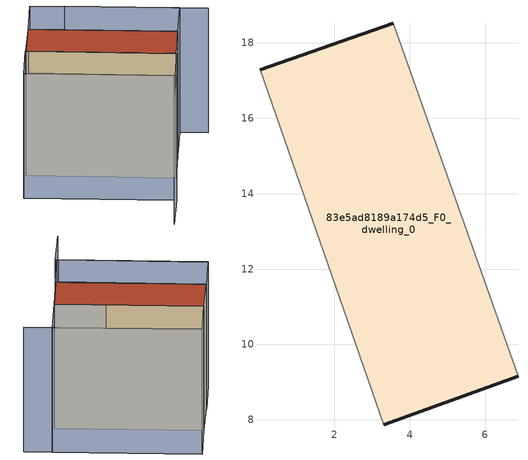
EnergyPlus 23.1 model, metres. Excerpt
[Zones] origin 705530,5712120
83e5ad8189a174d5_F0_dwelling_0
 floor ground (EU_floor_Construction): 6.87,9.15 3.56,18.52 0.03,17.29 3.3,7.87 z0
 wall outside (EU_wall_Construction): 0.03,17.29 3.56,18.52 / 6.87,9.15 3.3,7.87 z0:9
 wall adiabatic (EU_wall_Construction): 3.56,18.52 6.87,9.15 / 3.3,7.87 0.03,17.29 z0:9
 roof outside (EU_roof_Construction): 3.56,18.52 6.87,9.15 3.3,7.87 0.03,17.29 z9
shading: -3.44,16.11 -0.1,6.51 / -0.1,6.51 -3.89,5.2 / 11.15,8.63 7.98,17.64 / -0.13,6.61 -3.52,16.07 / -3.52,16.07 0.01,17.34 / 0.01,17.34 3.4,7.88 / 3.4,7.88 -0.13,6.61 / 6.87,9.15 3.56,18.52 / 3.56,18.52 7.21,19.81 / 7.21,19.81 10.52,10.45 / 10.52,10.45 6.87,9.15 z0:9
[Building]
EU S2 Campaign: North Axis=0; Terrain=City; Solar Distribution=FullExterior
[Site:Location]
London: Latitude=51.5; Longitude=-0.5; Time Zone=0; Elevation=25
[SizingPeriod:WeatherFileDays]
AnnualSizingPeriod: Begin Month=1; Begin Day of Month=1; End Month=12; End Day of Month=31; Day of Week for Start Day=Monday; Use Weather File Daylight Saving Period=No; Use Weather File Rain and Snow Indicators=No
[MATERIAL]
EU_InternalMass_Material: Roughness=MediumRough; Thickness=0.1; Conductivity=1; Density=1800; Specific Heat=900; Thermal Absorptance=0.9; Solar Absorptance=0.7; Visible Absorptance=0.7
[MATERIAL:NOMASS] Roughness=MediumRough; Thermal Absorptance=0.9; Solar Absorptance=0.7; Visible Absorptance=0.7
Name | Thermal Resistance
EU_wall_NoMass | 0.71061
EU_roof_NoMass | 2.41608
EU_floor_NoMass | 1.75078
[CONSTRUCTION]
EU_wall_Construction: EU_wall_NoMass
EU_roof_Construction: EU_roof_NoMass
EU_floor_Construction: EU_floor_NoMass
EU_InternalMass_Construction: EU_InternalMass_Material
[ZONE]
83e5ad8189a174d5_F0_dwelling_0: Type=1; Multiplier=1; Ceiling Height=autocalculate; Volume=337.357; Floor Area=autocalculate; Part of Total Floor Area=Yes
[INTERNALMASS]
83e5ad8189a174d5_F0_dwelling_0_EU_InternalMass: Construction=EU_InternalMass_Construction; Zone or ZoneList=83e5ad8189a174d5_F0_dwelling_0; Surface Area=37.4841
[OTHEREQUIPMENT]
EU_Step8_InternalGain_83e5ad8189a174d5_F0_dwelling_0_f000: Fuel Type=Electricity; Zone or ZoneList or Space or SpaceList=83e5ad8189a174d5_F0_dwelling_0; Schedule=EU_Step8_GainSchedule_83e5ad8189a174d5_F0_dwelling_0_f000; Design Level Calculation Method=Watts/Area; Power per Zone Floor Area=1; Fraction Latent=0; Fraction Radiant=0; Fraction Lost=0; Carbon Dioxide Generation Rate=0; EndUse Subcategory=EU_Step8_InternalGains
[ZONEVENTILATION:DESIGNFLOWRATE]
EU_ConstantAir_83e5ad8189a174d5_F0_dwelling_0: Zone or ZoneList or Space or SpaceList=83e5ad8189a174d5_F0_dwelling_0; Schedule=EU_AlwaysOn; Design Flow Rate Calculation Method=AirChanges/Hour; Air Changes per Hour=0.496673; Ventilation Type=Natural; Fan Pressure Rise=0; Fan Total Efficiency=1; Constant Term Coefficient=1; Temperature Term Coefficient=0; Velocity Term Coefficient=0; Velocity Squared Term Coefficient=0; Minimum Indoor Temperature=-100; Maximum Indoor Temperature=100; Delta Temperature=-100; Minimum Outdoor Temperature=-100; Maximum Outdoor Temperature=100; Maximum Wind Speed=40
[HVACTEMPLATE:THERMOSTAT]
EU_HeatOnly_83e5ad8189a174d5_F0_dwelling_0: Constant Heating Setpoint=20; Constant Cooling Setpoint=50
[HVACTEMPLATE:ZONE:IDEALLOADSAIRSYSTEM]
83e5ad8189a174d5_F0_dwelling_0: Template Thermostat=EU_HeatOnly_83e5ad8189a174d5_F0_dwelling_0; System Availability Schedule=EU_AlwaysOn; Maximum Heating Supply Air Temperature=50; Minimum Cooling Supply Air Temperature=13; Maximum Heating Supply Air Humidity Ratio=0.0156; Minimum Cooling Supply Air Humidity Ratio=0.0077; Heating Limit=NoLimit; Cooling Limit=NoLimit; Heating Availability Schedule=EU_AlwaysOn; Cooling Availability Schedule=EU_CoolingOff; Dehumidification Control Type=ConstantSensibleHeatRatio; Cooling Sensible Heat Ratio=0.7; Dehumidification Setpoint=60; Humidification Control Type=None; Humidification Setpoint=30; Outdoor Air Method=None; Outdoor Air Flow Rate per Person=0.00944; Outdoor Air Flow Rate per Zone Floor Area=0; Outdoor Air Flow Rate per Zone=0; Demand Controlled Ventilation Type=None; Outdoor Air Economizer Type=NoEconomizer; Heat Recovery Type=None; Sensible Heat Recovery Effectiveness=0.7; Latent Heat Recovery Effectiveness=0.65
[SIZING:ZONE]
83e5ad8189a174d5_F0_dwelling_0: Zone Cooling Design Supply Air Temperature Input Method=SupplyAirTemperature; Zone Cooling Design Supply Air Temperature=13; Zone Heating Design Supply Air Temperature Input Method=SupplyAirTemperature; Zone Heating Design Supply Air Temperature=50; Zone Cooling Design Supply Air Humidity Ratio=0.008; Zone Heating Design Supply Air Humidity Ratio=0.008; Cooling Design Air Flow Method=DesignDay; Cooling Design Air Flow Rate=0; Cooling Minimum Air Flow per Zone Floor Area=0.000762; Cooling Minimum Air Flow=0; Cooling Minimum Air Flow Fraction=0.2; Heating Design Air Flow Method=DesignDay; Heating Design Air Flow Rate=0; Heating Maximum Air Flow per Zone Floor Area=0.002032; Heating Maximum Air Flow=0.141576; Heating Maximum Air Flow Fraction=0.3; Account for Dedicated Outdoor Air System=No; Dedicated Outdoor Air System Control Strategy=NeutralSupplyAir; Dedicated Outdoor Air Low Setpoint Temperature for Design=autosize; Dedicated Outdoor Air High Setpoint Temperature for Design=autosize; Zone Load Sizing Method=Sensible Load Only No Latent Load; Zone Latent Cooling Design Supply Air Humidity Ratio Input Method=HumidityRatioDifference; Zone Cooling Design Supply Air Humidity Ratio Difference=0.005; Zone Latent Heating Design Supply Air Humidity Ratio Input Method=HumidityRatioDifference; Zone Humidification Design Supply Air Humidity Ratio Difference=0.005
[SCHEDULE:CONSTANT]
Name | Hourly Value
EU_AlwaysOn | 1
EU_CoolingOff | 0
[SCHEDULE:FILE]
EU_Step8_GainSchedule_83e5ad8189a174d5_F0_dwelling_0_f000: File=../../schedules/83e5ad8189a174d5/83e5ad8189a174d5_F0_dwelling_0_f000_gain.csv; Column Number=1; Rows to Skip at Top=0; Number of Hours of Data=8760; Column Separator=Comma; Interpolate to Timestep=No; Minutes per Item=60; Adjust Schedule for Daylight Savings=Yes
